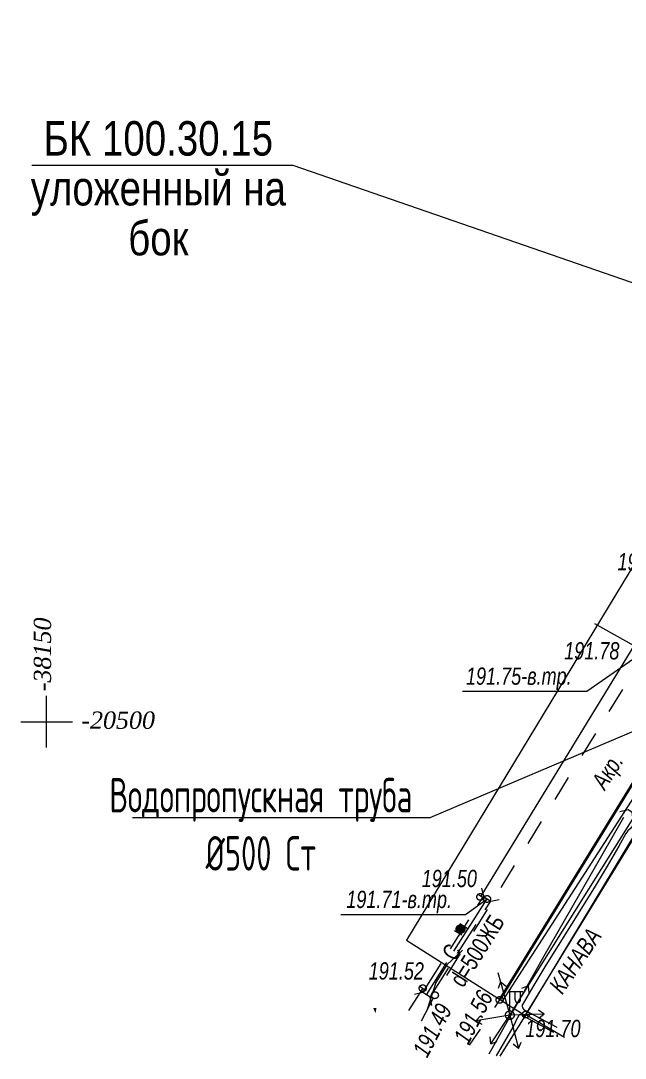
# Model space of a CAD drawing. Header units: millimetres. Extents: x -38151500 to -28914887, y -20564105 to -20349562.
# Drawn here: x -32337573 to -32302454, y -20526835 to -20466594 of the extents above; entities that cross this region are included whole.
import ezdxf
from ezdxf.xclip import XClip

# ---------------------------------------------------------------- set-up
doc = ezdxf.new("R2010")
doc.units = ezdxf.units.MM
doc.header["$MEASUREMENT"] = 0
doc.header["$XCLIPFRAME"] = 0
doc.linetypes.add('Новофедоровское_снт 28_07$0$l049', pattern=[3000, 2000, -1000])
doc.linetypes.add('Новофедоровское_снт 28_07$0$l189_2', pattern=[3000, 1500, -1500])
doc.layers.add('!!! ПОДОСНОВА', color=7, linetype='Continuous')
for name, color, linetype, lineweight in [('Новый_ГП_Благоустройство штриховка_Ном._пера__250', 7, 'Continuous', 20), ('Новый_ГП_Дороги_проезды_Ном._пера__251', 250, 'Continuous', 40), ('Новый_ГП_Текст_Ном._пера__250', 7, 'Continuous', 20), ('Чертеж_1_Новофедоровское_снт 28_07$0$!!УСЛ_ОБОЗНАЧЕНИЯ_Ном._пера__253', 252, 'Continuous', 18), ('Чертеж_1_Новофедоровское_снт 28_07$0$SETKA_Ном._пера__7', 7, 'Continuous', 18), ('Чертеж_1_Новофедоровское_снт 28_07$0$tp_Дороги_Ном._пера__253', 252, 'Continuous', 18), ('Чертеж_1_Новофедоровское_снт 28_07$0$tp_канавы_Ном._пера__253', 252, 'Continuous', 18), ('Чертеж_1_Новофедоровское_снт 28_07$0$tp_отметки_новые_Ном._пера__253', 252, 'Continuous', 18), ('Чертеж_1_Новофедоровское_снт 28_07$0$tp_трубы под дорогой_Ном._пера__253', 252, 'Continuous', 18), ('Чертеж_1_Новофедоровское_снт 28_07$0$U_ТЕКСТ_БЕЛЫЙ_Ном._пера__253', 252, 'Continuous', 18), ('Чертеж_1_Новый_ГП_Топография_Ном._пера__253', 252, 'Continuous', 18), ('Чертеж_1_Новый_Новофедоровское_снт 28_07$0$SETKA_Ном._пера__7', 7, 'Continuous', 18), ('Чертеж_1_Новый_Новофедоровское_снт 28_07$0$tp_Дороги_Ном._пера__253', 252, 'Continuous', 18), ('Чертеж_1_Новый_Новофедоровское_снт 28_07$0$tp_канавы_Ном._пера__253', 252, 'Continuous', 18), ('Чертеж_1_Новый_Новофедоровское_снт 28_07$0$tp_ЛЭП нн_Ном._пера__253', 252, 'Continuous', 18), ('Чертеж_1_Новый_Новофедоровское_снт 28_07$0$tp_ЛЭП нн_Ном._пера__7', 7, 'Continuous', 18), ('Чертеж_1_Новый_Новофедоровское_снт 28_07$0$tp_Ограждения ДЕР_Ном._пера__253', 252, 'Continuous', 18), ('Чертеж_1_Новый_Новофедоровское_снт 28_07$0$tp_Ограждения мет_Ном._пера__253', 252, 'Continuous', 18), ('Чертеж_1_Новый_Новофедоровское_снт 28_07$0$tp_Ограждения рабица_Ном._пера__253', 252, 'Continuous', 18), ('Чертеж_1_Новый_Новофедоровское_снт 28_07$0$tp_Ограждения_Ном._пера__253', 252, 'Continuous', 18), ('Чертеж_1_Новый_Новофедоровское_снт 28_07$0$tp_Ограждения_Ном._пера__7', 7, 'Continuous', 18), ('Чертеж_1_Новый_Новофедоровское_снт 28_07$0$tp_отметки_новые_Ном._пера__253', 252, 'Continuous', 18), ('Чертеж_1_Новый_Новофедоровское_снт 28_07$0$tp_отметки_новые_Ном._пера__7', 7, 'Continuous', 18), ('Чертеж_1_Новый_Новофедоровское_снт 28_07$0$tp_рельеф_Ном._пера__253', 252, 'Continuous', 18), ('Чертеж_1_Новый_Новофедоровское_снт 28_07$0$tp_трубы под дорогой_Ном._пера__253', 252, 'Continuous', 18), ('Чертеж_1_Новый_Новофедоровское_снт 28_07$0$U_Водосток_Ном._пера__253', 252, 'Continuous', 18), ('Чертеж_1_Новый_Новофедоровское_снт 28_07$0$U_Газопровод_Ном._пера__253', 252, 'Continuous', 18)]:
    doc.layers.add(name, color=color, linetype=linetype, lineweight=lineweight)
doc.styles.add('РЎР“Р•РќР•Р\xa0РР\xa0_РЎРўРР›Р¬_1', font='arial.ttf', dxfattribs={"width": 0.75})
doc.styles.add('РЎР“Р•РќР•Р\xa0РР\xa0_РЎРўРР›Р¬_11', font='arial.ttf', dxfattribs={"width": 0.8})
doc.styles.add('РЎР“Р•РќР•Р\xa0РР\xa0_РЎРўРР›Р¬_2', font='arial.ttf', dxfattribs={"width": 0.8})
doc.styles.add('РЎР“Р•РќР•Р\xa0РР\xa0_РЎРўРР›Р¬_3', font='arial.ttf', dxfattribs={"width": 0.749999})
doc.styles.add('РЎР“Р•РќР•Р\xa0РР\xa0_РЎРўРР›Р¬_4', font='times.ttf')
doc.styles.add('РЎР“Р•РќР•Р\xa0РР\xa0_РЎРўРР›Р¬_6', font='', dxfattribs={"width": 0.8})
doc.styles.get('РЎР“Р•РќР•Р\xa0РР\xa0_РЎРўРР›Р¬_6').set_extended_font_data('GOST_type_A')
doc.linetypes.add('Новофедоровское_снт 28_07$0$l474_2o', pattern='A,0,[3,РіРµРЅРїРїР»Р°РЅ 2025_06_18 dima РІР°СЂРёР°РЅС‚ 21.Shx,S=31.746032,R=0,X=0,Y=0],-5000,0', length=5000)
doc.linetypes.add('Новофедоровское_снт 28_07$0$lm334', pattern='A,0,[4,РіРµРЅРїРїР»Р°РЅ 2025_06_18 dima РІР°СЂРёР°РЅС‚ 21.Shx,S=79.365079,R=0,X=0,Y=0],-11000,0', length=11000)
doc.linetypes.add('Новофедоровское_снт 28_07$0$З ДЕРЕВ', pattern='A,0,[2,РіРµРЅРїРїР»Р°РЅ 2025_06_18 dima РІР°СЂРёР°РЅС‚ 21.Shx,S=19.84127,R=0,X=0,Y=0.2],-2500,0', length=2500)
doc.linetypes.add('Новофедоровское_снт 28_07$0$ЗАБОР_СЕТКА', pattern='A,0,[1,РіРµРЅРїРїР»Р°РЅ 2025_06_18 dima РІР°СЂРёР°РЅС‚ 21.Shx,S=39.68254,R=0,X=0,Y=2.77556e-17],-5000,0', length=5000)
doc.linetypes.add('Новофедоровское_снт 28_07$0$МЕЖА', pattern='A,0,[5,РіРµРЅРїРїР»Р°РЅ 2025_06_18 dima РІР°СЂРёР°РЅС‚ 21.Shx,S=46.746032,R=0,X=0,Y=6.93889e-18],-6500,0', length=6500)

# ---------------------------------------------------------------- blocks, each defined once
blk = doc.blocks.new('Чертеж_5_1', base_point=(5813927, -7296))
at = {"layer": 'Чертеж_1_Новый_ГП_Топография_Ном._пера__253', "color": 252, "linetype": 'Новофедоровское_снт 28_07$0$МЕЖА', "lineweight": 18, "flags": 128}
blk.add_lwpolyline([(-32308273, -20524360), (-32308233, -20524296), (-32297746, -20507196), (-32271576, -20524004), (-32260015, -20507967), (-32250099, -20495163), (-32251853, -20487946), (-32253858, -20480799), (-32259351, -20482761), (-32262207, -20481924), (-32276478, -20473145), (-32266529, -20456936), (-32274137, -20452238), (-32315168, -20519982)], close=True, dxfattribs=at)
at = {"layer": 'Чертеж_1_Новый_Новофедоровское_снт 28_07$0$SETKA_Ном._пера__7', "color": 7, "linetype": 'Continuous', "lineweight": 18, "flags": 128}
for points in [[(-32336073, -20508796), (-32336073, -20505796)], [(-32337573, -20507296), (-32334573, -20507296)]]:
    blk.add_lwpolyline(points, dxfattribs=at)
at = {"layer": 'Чертеж_1_Новый_Новофедоровское_снт 28_07$0$tp_Дороги_Ном._пера__253', "color": 252, "linetype": 'Новофедоровское_снт 28_07$0$l189_2', "lineweight": 18, "flags": 128}
for points in [[(-32314283, -20524654), (-32313514, -20523174), (-32301656, -20503895), (-32288152, -20482967), (-32288924, -20481881)], [(-32297488, -20505994), (-32299082, -20506102), (-32309754, -20523450), (-32311520, -20526073)]]:
    blk.add_lwpolyline(points, dxfattribs=at)
at = {"layer": 'Чертеж_1_Новый_Новофедоровское_снт 28_07$0$tp_канавы_Ном._пера__253', "color": 252, "linetype": 'Continuous', "lineweight": 18, "flags": 128}
for points in [[(-32302069, -20512546), (-32301997, -20513161), (-32302001, -20513250), (-32302033, -20513333), (-32302085, -20513411), (-32302151, -20513486), (-32302298, -20513632), (-32302365, -20513707), (-32302420, -20513787), (-32302835, -20514524), (-32303512, -20515688), (-32304209, -20516844), (-32305634, -20519139), (-32307060, -20521431), (-32307757, -20522583), (-32308434, -20523743), (-32308448, -20523779), (-32308450, -20523820), (-32308425, -20523899), (-32308369, -20523979), (-32308296, -20524037), (-32306436, -20525023)], [(-32310359, -20526588), (-32308683, -20523577), (-32307157, -20520888), (-32305622, -20518204), (-32302545, -20512840)], [(-32306611, -20525345), (-32308324, -20524406), (-32308476, -20524318), (-32308551, -20524297), (-32308583, -20524302), (-32308609, -20524323), (-32308718, -20524488), (-32308806, -20524668), (-32308887, -20524853), (-32308978, -20525032), (-32309945, -20526699)]]:
    blk.add_lwpolyline(points, dxfattribs=at)
at = {"layer": 'Чертеж_1_Новый_Новофедоровское_снт 28_07$0$tp_ЛЭП нн_Ном._пера__253', "color": 252, "linetype": 'Continuous', "lineweight": 18, "flags": 128}
for points in [[(-32310273, -20525995), (-32309162, -20524332), (-32288548, -20491490), (-32263511, -20451362), (-32262302, -20449768)], [(-32309853, -20521855), (-32309162, -20524332), (-32311133, -20524671)], [(-32309699, -20522405), (-32309846, -20522778)], [(-32309699, -20522405), (-32309381, -20522648)], [(-32308099, -20522638), (-32308473, -20522780)], [(-32308099, -20522638), (-32308064, -20523036)], [(-32307163, -20524276), (-32307488, -20524044)], [(-32311133, -20524671), (-32310860, -20524379)], [(-32311133, -20524671), (-32310778, -20524855)], [(-32307163, -20524276), (-32309162, -20524332), (-32308659, -20526268)], [(-32307163, -20524276), (-32307475, -20524526)], [(-32310273, -20525995), (-32310297, -20525596)], [(-32310273, -20525995), (-32309895, -20525864)], [(-32308659, -20526268), (-32308505, -20525898)], [(-32308659, -20526268), (-32308972, -20526020)]]:
    blk.add_lwpolyline(points, dxfattribs=at)
at = {"layer": 'Чертеж_1_Новый_Новофедоровское_снт 28_07$0$tp_ЛЭП нн_Ном._пера__7', "color": 7, "linetype": 'Continuous', "lineweight": 18}
for p, q in [((-32309162, -20524082), (-32309162, -20522832)), ((-32309162, -20522957), (-32308412, -20522957)), ((-32308850, -20523448), (-32308850, -20522957)), ((-32308540, -20523448), (-32308540, -20522957))]:
    blk.add_line(p, q, dxfattribs=at)
for radius in [250, 50]:
    blk.add_circle((-32309162, -20524332), radius, dxfattribs=at)
blk.add_arc((-32308695, -20523448), 155, 180, 0, dxfattribs=at)
at = {"layer": 'Чертеж_1_Новый_Новофедоровское_снт 28_07$0$tp_Ограждения ДЕР_Ном._пера__253', "color": 252, "linetype": 'Новофедоровское_снт 28_07$0$З ДЕРЕВ', "lineweight": 18, "flags": 128}
for points in [[(-32310834, -20517424), (-32301938, -20502895), (-32300270, -20500204)], [(-32314223, -20522767), (-32315038, -20524056)]]:
    blk.add_lwpolyline(points, dxfattribs=at)
at = {"layer": 'Чертеж_1_Новый_Новофедоровское_снт 28_07$0$tp_Ограждения мет_Ном._пера__253', "color": 252, "linetype": 'Новофедоровское_снт 28_07$0$l474_2o', "lineweight": 18, "flags": 128}
for points in [[(-32301938, -20502895), (-32304226, -20501602)], [(-32308234, -20524298), (-32309742, -20526717)]]:
    blk.add_lwpolyline(points, dxfattribs=at)
at = {"layer": 'Чертеж_1_Новый_Новофедоровское_снт 28_07$0$tp_Ограждения рабица_Ном._пера__253', "color": 252, "linetype": 'Новофедоровское_снт 28_07$0$ЗАБОР_СЕТКА', "lineweight": 18, "flags": 128}
blk.add_lwpolyline([(-32301863, -20513741), (-32308234, -20524298), (-32305985, -20525612)], dxfattribs=at)
at = {"layer": 'Чертеж_1_Новый_Новофедоровское_снт 28_07$0$tp_Ограждения_Ном._пера__253', "color": 252, "linetype": 'Continuous', "lineweight": 18, "flags": 128}
for points in [[(-32311046, -20517291), (-32310623, -20517557)], [(-32312064, -20519019), (-32311641, -20519285)], [(-32312372, -20519409), (-32311949, -20519675)], [(-32314435, -20522634), (-32314012, -20522900)]]:
    blk.add_lwpolyline(points, dxfattribs=at)
at = {"layer": 'Чертеж_1_Новый_Новофедоровское_снт 28_07$0$tp_Ограждения_Ном._пера__7', "color": 7, "linetype": 'Continuous', "lineweight": 18}
for p, q in [((-32312264, -20519270), (-32311781, -20519270)), ((-32312253, -20519240), (-32311790, -20519240)), ((-32312239, -20519210), (-32311804, -20519210)), ((-32312220, -20519180), (-32311825, -20519180)), ((-32312193, -20519150), (-32311852, -20519150)), ((-32312154, -20519120), (-32311891, -20519120)), ((-32312083, -20519090), (-32311963, -20519090)), ((-32312271, -20519330), (-32311772, -20519330)), ((-32312270, -20519360), (-32311775, -20519360)), ((-32312269, -20519300), (-32311775, -20519300)), ((-32312265, -20519390), (-32311779, -20519390)), ((-32312255, -20519420), (-32311788, -20519420)), ((-32312241, -20519450), (-32311803, -20519450)), ((-32312223, -20519480), (-32311822, -20519480)), ((-32312197, -20519510), (-32311848, -20519510)), ((-32312160, -20519540), (-32311885, -20519540)), ((-32312096, -20519570), (-32311946, -20519570))]:
    blk.add_line(p, q, dxfattribs=at)
blk.add_circle((-32312022, -20519332), 250, dxfattribs=at)
at = {"layer": 'Чертеж_1_Новый_Новофедоровское_снт 28_07$0$tp_отметки_новые_Ном._пера__253', "color": 252, "linetype": 'Continuous', "lineweight": 18, "flags": 128}
for points in [[(-32311918, -20505517), (-32304677, -20505517), (-32301753, -20503496)], [(-32318979, -20518494), (-32311738, -20518494), (-32310483, -20517586)]]:
    blk.add_lwpolyline(points, dxfattribs=at)
at = {"layer": 'Чертеж_1_Новый_Новофедоровское_снт 28_07$0$tp_отметки_новые_Ном._пера__7', "color": 7, "linetype": 'Continuous', "lineweight": 18}
for centre in [(-32310873, -20517466), (-32310483, -20517586), (-32314223, -20522766), (-32313513, -20523176), (-32309753, -20523446), (-32308233, -20524296)]:
    blk.add_circle(centre, 200, dxfattribs=at)
at = {"layer": 'Чертеж_1_Новый_Новофедоровское_снт 28_07$0$tp_рельеф_Ном._пера__253', "color": 252, "linetype": 'Continuous', "lineweight": 18, "flags": 128}
blk.add_lwpolyline([(-32311904, -20520555), (-32312814, -20521412), (-32313449, -20522441), (-32313975, -20524061)], dxfattribs=at)
at = {"layer": 'Чертеж_1_Новый_Новофедоровское_снт 28_07$0$tp_трубы под дорогой_Ном._пера__253', "color": 252, "linetype": 'Continuous', "lineweight": 18, "flags": 128}
for points in [[(-32301750, -20513170), (-32301860, -20512682), (-32302282, -20512414), (-32302770, -20512524)], [(-32310803, -20516963), (-32310693, -20517451), (-32310271, -20517718), (-32309783, -20517609)], [(-32313686, -20523774), (-32313795, -20523286), (-32314217, -20523018), (-32314705, -20523128)]]:
    blk.add_lwpolyline(points, dxfattribs=at)
at = {"layer": 'Чертеж_1_Новый_Новофедоровское_снт 28_07$0$tp_трубы под дорогой_Ном._пера__253', "color": 252, "linetype": 'Новофедоровское_снт 28_07$0$l049', "lineweight": 18, "flags": 128}
for points in [[(-32314218, -20523019), (-32310694, -20517451)], [(-32313795, -20523287), (-32310271, -20517718)]]:
    blk.add_lwpolyline(points, dxfattribs=at)
at = {"layer": 'Чертеж_1_Новый_Новофедоровское_снт 28_07$0$U_Водосток_Ном._пера__253', "color": 252, "linetype": 'Continuous', "lineweight": 18, "flags": 128}
for points in [[(-32312405, -20520623), (-32310482, -20517585)], [(-32314006, -20523153), (-32312812, -20521266)]]:
    blk.add_lwpolyline(points, dxfattribs=at)
at = {"layer": 'Чертеж_1_Новый_Новофедоровское_снт 28_07$0$U_Газопровод_Ном._пера__253', "color": 252, "linetype": 'Новофедоровское_снт 28_07$0$lm334', "lineweight": 18, "flags": 128}
blk.add_lwpolyline([(-32309591, -20523523), (-32287143, -20488740), (-32266592, -20456897), (-32258475, -20444319), (-32258757, -20444465), (-32256427, -20443258), (-32251196, -20444879)], dxfattribs=at)
at = {"layer": 'Чертеж_1_Новофедоровское_снт 28_07$0$!!УСЛ_ОБОЗНАЧЕНИЯ_Ном._пера__253', "color": 252, "linetype": 'Continuous', "lineweight": 18, "insert": (-32324977, -20525214), "char_height": 1000, "attachment_point": 7, "style": 'РЎР“Р•РќР•Р\xa0РР\xa0_РЎРўРР›Р¬_2'}
blk.add_mtext('\\A1;{\\pql;\\fArial|b0|i1|c204|p0;\\W0.800000;ВОДОПРОВОД}', dxfattribs=at)
at = {"layer": 'Чертеж_1_Новофедоровское_снт 28_07$0$SETKA_Ном._пера__7', "color": 7, "linetype": 'Continuous', "lineweight": 18, "insert": (-32335800, -20505523), "char_height": 1000, "attachment_point": 7, "rotation": 90, "style": 'РЎР“Р•РќР•Р\xa0РР\xa0_РЎРўРР›Р¬_4'}
blk.add_mtext('\\A1;{\\pql;\\fTimes New Roman|b0|i1|c204|p0;\\W1.000000;-38150}', dxfattribs=at)
at = {"layer": 'Чертеж_1_Новофедоровское_снт 28_07$0$SETKA_Ном._пера__7', "color": 7, "linetype": 'Continuous', "lineweight": 18, "insert": (-32334054, -20507719), "char_height": 1000, "attachment_point": 7, "style": 'РЎР“Р•РќР•Р\xa0РР\xa0_РЎРўРР›Р¬_4'}
blk.add_mtext('\\A1;{\\pql;\\fTimes New Roman|b0|i1|c204|p0;\\W1.000000;-20500}', dxfattribs=at)
at = {"layer": 'Чертеж_1_Новофедоровское_снт 28_07$0$tp_Дороги_Ном._пера__253', "color": 252, "linetype": 'Continuous', "lineweight": 18, "insert": (-32303377, -20511473), "char_height": 1000, "attachment_point": 7, "rotation": 57.34071, "style": 'РЎР“Р•РќР•Р\xa0РР\xa0_РЎРўРР›Р¬_1'}
blk.add_mtext('\\A1;{\\pql;\\fArial|b0|i1|c204|p0;\\W0.750000;Акр.}', dxfattribs=at)
at = {"layer": 'Чертеж_1_Новофедоровское_снт 28_07$0$tp_канавы_Ном._пера__253', "color": 252, "linetype": 'Continuous', "lineweight": 18, "insert": (-32306110, -20523179), "char_height": 1000, "attachment_point": 7, "rotation": 55.96313, "style": 'РЎР“Р•РќР•Р\xa0РР\xa0_РЎРўРР›Р¬_1'}
blk.add_mtext('\\A1;{\\pql;\\fArial|b0|i1|c204|p0;\\W0.750000;КАНАВА}', dxfattribs=at)
at = {"layer": 'Чертеж_1_Новофедоровское_снт 28_07$0$tp_отметки_новые_Ном._пера__253', "color": 252, "linetype": 'Continuous', "lineweight": 18, "char_height": 1000, "attachment_point": 7, "style": 'РЎР“Р•РќР•Р\xa0РР\xa0_РЎРўРР›Р¬_1'}
for s, insert in [('\\A1;{\\pql;\\fArial|b0|i1|c204|p0;\\W0.750000;191.69}', (-32302904, -20498519)), ('\\A1;{\\pql;\\fArial|b0|i1|c204|p0;\\W0.750000;191.78}', (-32305999, -20503689)), ('\\A1;{\\pql;\\fArial|b0|i1|c204|p0;\\W0.750000;191.75-в.тр.}', (-32311706, -20505449)), ('\\A1;{\\pql;\\fArial|b0|i1|c204|p0;\\W0.750000;191.50}', (-32314277, -20516910)), ('\\A1;{\\pql;\\fArial|b0|i1|c204|p0;\\W0.750000;191.71-в.тр.}', (-32318659, -20518414)), ('\\A1;{\\pql;\\fArial|b0|i1|c204|p0;\\W0.750000;191.52}', (-32317357, -20522277)), ('\\A1;{\\pql;\\fArial|b0|i1|c204|p0;\\W0.750000;191.70}', (-32308258, -20525620))]:
    blk.add_mtext(s, dxfattribs=dict(at, insert=insert))
at = {"layer": 'Чертеж_1_Новофедоровское_снт 28_07$0$tp_отметки_новые_Ном._пера__253', "color": 252, "linetype": 'Continuous', "lineweight": 18, "char_height": 1000, "attachment_point": 7, "rotation": 62.5765, "style": 'РЎР“Р•РќР•Р\xa0РР\xa0_РЎРўРР›Р¬_1'}
for s, insert in [('\\A1;{\\pql;\\fArial|b0|i1|c204|p0;\\W0.750000;191.56}', (-32311571, -20526105)), ('\\A1;{\\pql;\\fArial|b0|i1|c204|p0;\\W0.750000;191.49}', (-32313949, -20526865))]:
    blk.add_mtext(s, dxfattribs=dict(at, insert=insert))
at = {"layer": 'Чертеж_1_Новофедоровское_снт 28_07$0$tp_трубы под дорогой_Ном._пера__253', "color": 252, "linetype": 'Continuous', "lineweight": 18, "insert": (-32311859, -20522794), "char_height": 1000, "attachment_point": 7, "rotation": 57.68864, "style": 'РЎР“Р•РќР•Р\xa0РР\xa0_РЎРўРР›Р¬_3'}
blk.add_mtext('\\A1;{\\pql;\\fArial|b0|i0|c204|p0;\\W0.749999;d=500ЖБ}', dxfattribs=at)
at = {"layer": 'Чертеж_1_Новофедоровское_снт 28_07$0$U_ТЕКСТ_БЕЛЫЙ_Ном._пера__253', "color": 252, "linetype": 'Continuous', "lineweight": 18, "insert": (-32312305, -20521265), "char_height": 1000, "attachment_point": 7, "rotation": 57.68864, "style": 'РЎР“Р•РќР•Р\xa0РР\xa0_РЎРўРР›Р¬_3'}
blk.add_mtext('\\A1;{\\pql;\\fArial|b0|i0|c204|p0;\\W0.749999;С}', dxfattribs=at)

msp = doc.modelspace()

# ---------------------------------------------------------------- linework, layer by layer
at = {"layer": 'Новый_ГП_Благоустройство штриховка_Ном._пера__250', "color": 7, "linetype": 'Continuous', "lineweight": 20}
for p, q in [((-32322041.45, -20474995.55), (-32336926.25, -20474995.55)), ((-32321741.45, -20474995.55), (-32322041.45, -20474995.55)), ((-32280371.82, -20489329.93), (-32321741.45, -20474995.55))]:
    msp.add_line(p, q, dxfattribs=at)
at = {"layer": 'Новый_ГП_Дороги_проезды_Ном._пера__251', "color": 250, "linetype": 'Continuous', "lineweight": 40}
msp.add_lwpolyline([(-32282420.85, -20482086.82), (-32282523.36, -20482022.16, 0.37219081), (-32284012.82, -20482176.89), (-32289135.92, -20489652.27), (-32295881.94, -20501073.43, 0.27174644), (-32295026.82, -20504017.6), (-32294028.82, -20504631.81), (-32293777.34, -20504795.49), (-32295101.02, -20506916.11), (-32295270.63, -20506810.13), (-32296255.31, -20506255.73, 0.38024235), (-32299901.59, -20507434.65), (-32309740.95, -20523427.97)], format="xyb", dxfattribs=at)
at = {"layer": 'Новый_ГП_Текст_Ном._пера__250', "color": 7, "linetype": 'Continuous', "lineweight": 20}
for p, q in [((-32298179.03, -20506248.09), (-32313811.6, -20512876.85)), ((-32314111.6, -20512876.85), (-32331073.2, -20512876.85)), ((-32313811.6, -20512876.85), (-32314111.6, -20512876.85))]:
    msp.add_line(p, q, dxfattribs=at)

# ---------------------------------------------------------------- block references
at = {"layer": '!!! ПОДОСНОВА', "color": 252, "linetype": 'Continuous', "lineweight": 40}
ref = msp.add_blockref('Чертеж_5_1', (5813926.62, -7295.8), dxfattribs=at)
XClip(ref).set_block_clipping_path([(-32342847.3118521906, -20426134.2498699203), (-32342847.3118521906, -20517391.6082299612), (-32320266.7422028184, -20517391.6082299612), (-32314873.6045184806, -20528511.4797440507), (-32229507.7408887595, -20528511.4797440507), (-32229507.7408887595, -20426017.5390227698)])

# ---------------------------------------------------------------- texts
at = {"layer": 'Новый_ГП_Благоустройство штриховка_Ном._пера__250', "color": 7, "linetype": 'Continuous', "lineweight": 20, "insert": (-32329579.41, -20472422.6), "char_height": 2000, "width": 17005.0481, "attachment_point": 2, "line_spacing_factor": 0.868921, "style": 'РЎР“Р•РќР•Р\xa0РР\xa0_РЎРўРР›Р¬_11'}
msp.add_mtext('\\A1;{\\pqc;\\fArial|b0|i0|c204|p0;\\W0.800000;БК 100.30.15\\P\\pqc;\\fArial|b0|i0|c204|p0;\\W0.800000;уложенный на \\fArial|b0|i0|c204|p0;\\W0.800000;бок}', dxfattribs=at)
at = {"layer": 'Новый_ГП_Текст_Ном._пера__250', "color": 7, "linetype": 'Continuous', "lineweight": 20, "insert": (-32323625.89, -20510565.16), "char_height": 2000, "attachment_point": 2, "line_spacing_factor": 1.011597, "style": 'РЎР“Р•РќР•Р\xa0РР\xa0_РЎРўРР›Р¬_6'}
msp.add_mtext('\\A1;{\\pqc;\\fGOST_type_A|b0|i0|c0|p0;\\W0.800000;Водопропускная \\fGOST_type_A|b0|i0|c0|p0;\\W0.800000;труба\\P\\pqc;\\fGOST_type_A|b0|i0|c0|p0;\\W0.800000;Ø500 Ст}', dxfattribs=at)

doc.saveas('drawing.dxf')
